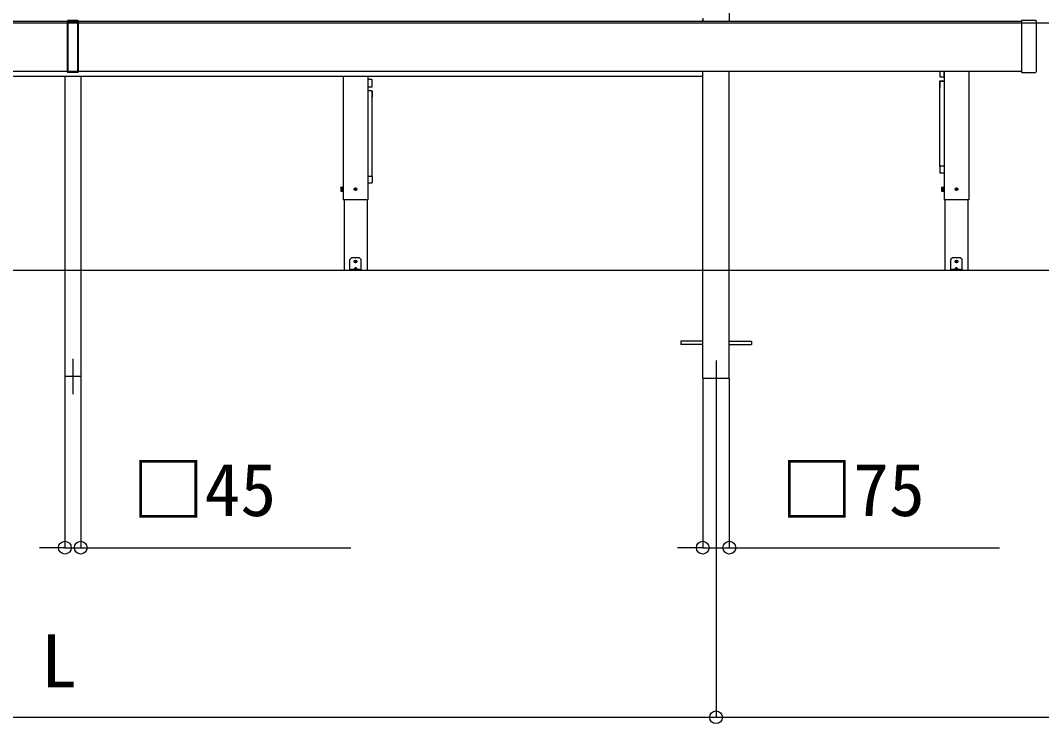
# Model space of a CAD drawing. Units: millimetres, scale not verified. Extents: x -10500 to 10500, y -15600 to 15524.
# Drawn here: x -5215 to -2326, y 6120 to 8110 of the extents above; entities that cross this region are included whole.
import ezdxf
from ezdxf.enums import TextEntityAlignment as Align

# ---------------------------------------------------------------- set-up
doc = ezdxf.new("R2010")
doc.units = ezdxf.units.MM
doc.header["$LTSCALE"] = 80
for name, color, linetype in [('0-3_YKK_12', 2, 'Continuous'), ('0-4_YKK_A1', 4, 'Continuous'), ('0-5_YKK_D', 6, 'Continuous')]:
    doc.layers.add(name, color=color, linetype=linetype)
doc.styles.add('ＭＳ ゴシック', font='')
doc.styles.get('ＭＳ ゴシック').set_extended_font_data('MS Gothic')

msp = doc.modelspace()

# ---------------------------------------------------------------- linework, layer by layer
at = {"layer": '0-3_YKK_12'}
for p, q in [((-5066.8, 7152.5), (-5066.8, 7052.5)), ((-3246.8, 7147.5), (-3246.8, 7047.5))]:
    msp.add_line(p, q, dxfattribs=at)
at = {"layer": '0-4_YKK_A1'}
for p, q in [((-3209.3, 10097.5), (-3209.3, 8107.5)), ((7341.43, 8102.5), (-9076.45, 8102.5)), ((-5081.8, 8107.5), (-7750.8, 8107.5)), ((-5081.8, 8106.59), (-5081.8, 8109)), ((-5081.8, 7966.41), (-5081.8, 8106.59)), ((-5080.8, 8110), (-5052.8, 8110)), ((-5080.8, 8109.71), (-5080.8, 8110)), ((-5080.8, 8109.71), (-5080.8, 8107.29)), ((-5052.8, 8109.71), (-5080.8, 8109.71)), ((-5052.8, 8109.71), (-5052.8, 8110)), ((-5052.8, 8107.29), (-5052.8, 8109.71)), ((-5051.8, 8106.59), (-5052.8, 8106.59)), ((-5052.8, 7966.41), (-5052.8, 8106.59)), ((-5051.8, 8109), (-5051.8, 8106.59)), ((-2382.8, 8107.5), (-5051.8, 8107.5)), ((-5051.8, 8106.59), (-5051.8, 7966.41)), ((-3284.8, 8107.5), (-3284.8, 8110.5)), ((-2382.8, 8109), (-2382.8, 8106.59)), ((-2343.21, 8110), (-2381.8, 8110)), ((-2342.51, 8109.71), (-2342.41, 8109.61)), ((-2340.19, 8107.39), (-2342.41, 8109.61)), ((-2340.19, 8107.39), (-2340.09, 8107.29)), ((-2339.8, 7966.41), (-2339.8, 8106.59)), ((-5081.8, 7965.5), (-7750.8, 7965.5)), ((-6849.3, 7952.5), (-3284.3, 7952.5)), ((-5089.3, 7952.5), (-5089.3, 7402.5)), ((-5081.8, 7964), (-5081.8, 7966.41)), ((-5081.8, 7966.41), (-5080.8, 7966.41)), ((-5080.8, 7966.41), (-5052.8, 7966.41)), ((-5080.8, 7965.71), (-5080.8, 7966.41)), ((-5052.8, 7965.71), (-5080.8, 7965.71)), ((-5080.8, 7965.71), (-5080.8, 7963.29)), ((-5080.8, 7963.29), (-5052.8, 7963.29)), ((-5080.8, 7963.29), (-5080.8, 7963)), ((-5052.8, 7963), (-5080.8, 7963)), ((-5052.8, 7966.41), (-5051.8, 7966.41)), ((-5052.8, 7965.71), (-5052.8, 7966.41)), ((-5052.8, 7963.29), (-5052.8, 7965.71)), ((-5052.8, 7963.29), (-5052.8, 7963)), ((-5051.8, 7966.41), (-5051.8, 7964)), ((-2382.8, 7965.5), (-5051.8, 7965.5)), ((-5044.3, 7952.5), (-5044.3, 7402.5)), ((-4301.88, 7952.5), (-4301.88, 7602.5)), ((-4301.8, 7952.5), (-4301.8, 7602.5)), ((-4231.8, 7952.5), (-4231.8, 7602.5)), ((-4231.72, 7952.5), (-4231.72, 7602.5)), ((-2614.01, 7965.5), (-2614.01, 7951.3)), ((-2613.01, 7950.3), (-2602.61, 7950.3)), ((-2601.81, 7965.5), (-2601.81, 7965.39)), ((-2601.81, 7965.5), (-2601.81, 7602.5)), ((-2601.73, 7965.5), (-2601.73, 7602.5)), ((-2601.61, 7951.3), (-2601.61, 7965.5)), ((-2531.73, 7965.5), (-2531.73, 7602.5)), ((-2531.73, 7965.5), (-2531.73, 7602.5)), ((-2531.65, 7965.5), (-2531.65, 7602.5)), ((-2381.8, 7963), (-2343.21, 7963)), ((-2342.41, 7963.39), (-2342.51, 7963.29)), ((-2342.41, 7963.39), (-2340.19, 7965.61)), ((-2340.09, 7965.71), (-2340.19, 7965.61)), ((-4220.6, 7942.7), (-4231, 7942.7)), ((-4231, 7922.3), (-4220.6, 7922.3)), ((-4219.6, 7923.3), (-4219.6, 7941.7)), ((-2614, 7938.16), (-2614, 7921.01)), ((-2613.8, 7696.92), (-2613.8, 7937.62)), ((-2613, 7939.16), (-2602.6, 7939.16)), ((-2613, 7938.91), (-2602.6, 7938.91)), ((-2612.8, 7938.54), (-2602.8, 7938.54)), ((-4220.6, 7911.16), (-4231, 7911.16)), ((-4220.6, 7910.91), (-4231, 7910.91)), ((-4220.8, 7910.54), (-4230.8, 7910.54)), ((-4219.8, 7668.92), (-4219.8, 7909.62)), ((-4219.6, 7910.16), (-4219.6, 7893.01)), ((-2614, 7696.36), (-2614, 7696.23)), ((-2614, 7696.23), (-2614, 7695.7)), ((-2614, 7695.7), (-2614, 7693.14)), ((-2614, 7693.14), (-2614, 7681.45)), ((-2602.6, 7697.29), (-2613, 7697.29)), ((-4231, 7669.29), (-4220.6, 7669.29)), ((-4219.6, 7668.36), (-4219.6, 7668.23)), ((-4219.6, 7668.23), (-4219.6, 7667.7)), ((-4219.6, 7667.7), (-4219.6, 7665.14)), ((-4219.6, 7665.14), (-4219.6, 7653.45)), ((-2602.6, 7678.21), (-2613, 7678.21)), ((-4308.6, 7637.5), (-4308.15, 7638.27)), ((-4308.6, 7637.5), (-4308.6, 7627.5)), ((-4308.6, 7627.5), (-4308.15, 7626.73)), ((-4308.15, 7638.27), (-4304.6, 7638.27)), ((-4308.15, 7635.39), (-4304.6, 7635.39)), ((-4308.15, 7629.61), (-4304.6, 7629.61)), ((-4304.6, 7638.27), (-4304.6, 7626.73)), ((-4303.4, 7638.75), (-4301.8, 7638.75)), ((-4269.04, 7633), (-4267.94, 7633.02)), ((-4269.04, 7632), (-4267.94, 7631.98)), ((-4267.94, 7633.02), (-4267.42, 7633.12)), ((-4267.94, 7631.98), (-4267.42, 7631.88)), ((-4267.32, 7633.64), (-4267.42, 7633.12)), ((-4267.32, 7631.36), (-4267.42, 7631.88)), ((-4267.3, 7634.74), (-4267.32, 7633.64)), ((-4267.3, 7630.26), (-4267.32, 7631.36)), ((-4266.3, 7634.74), (-4266.28, 7633.64)), ((-4266.3, 7630.26), (-4266.28, 7631.36)), ((-4266.28, 7633.64), (-4266.18, 7633.12)), ((-4266.28, 7631.36), (-4266.18, 7631.88)), ((-4265.66, 7633.02), (-4266.18, 7633.12)), ((-4265.66, 7631.98), (-4266.18, 7631.88)), ((-4264.55, 7633), (-4265.66, 7633.02)), ((-4264.55, 7632), (-4265.66, 7631.98)), ((-4231, 7650.21), (-4220.6, 7650.21)), ((-2608.53, 7637.5), (-2608.08, 7638.27)), ((-2608.53, 7637.5), (-2608.53, 7627.5)), ((-2608.53, 7627.5), (-2608.08, 7626.73)), ((-2608.08, 7638.27), (-2604.53, 7638.27)), ((-2608.08, 7635.39), (-2604.53, 7635.39)), ((-2608.08, 7629.61), (-2604.53, 7629.61)), ((-2604.53, 7638.27), (-2604.53, 7626.73)), ((-2603.33, 7638.75), (-2601.73, 7638.75)), ((-2568.97, 7633), (-2567.86, 7633.02)), ((-2568.97, 7632), (-2567.86, 7631.98)), ((-2567.86, 7633.02), (-2567.35, 7633.12)), ((-2567.86, 7631.98), (-2567.35, 7631.88)), ((-2567.25, 7633.64), (-2567.35, 7633.12)), ((-2567.25, 7631.36), (-2567.35, 7631.88)), ((-2567.23, 7634.74), (-2567.25, 7633.64)), ((-2567.23, 7630.26), (-2567.25, 7631.36)), ((-2566.23, 7634.74), (-2566.21, 7633.64)), ((-2566.23, 7630.26), (-2566.21, 7631.36)), ((-2566.21, 7633.64), (-2566.11, 7633.12)), ((-2566.21, 7631.36), (-2566.11, 7631.88)), ((-2565.59, 7633.02), (-2566.11, 7633.12)), ((-2565.59, 7631.98), (-2566.11, 7631.88)), ((-2564.48, 7633), (-2565.59, 7633.02)), ((-2564.48, 7632), (-2565.59, 7631.98)), ((-4308.15, 7626.73), (-4304.6, 7626.73)), ((-4231.72, 7602.5), (-4301.88, 7602.5)), ((-4299.45, 7602.5), (-4299.45, 7402.5)), ((-4234.15, 7602.5), (-4234.15, 7402.5)), ((-2608.08, 7626.73), (-2604.53, 7626.73)), ((-2531.65, 7602.5), (-2601.81, 7602.5)), ((-2599.38, 7602.5), (-2599.38, 7402.5)), ((-2534.08, 7602.5), (-2534.08, 7402.5)), ((-4282.8, 7405.5), (-4282.8, 7432.67)), ((-4277.8, 7438.5), (-4282.21, 7434.09)), ((-4255.8, 7438.5), (-4277.8, 7438.5)), ((-4269.04, 7428), (-4267.94, 7428.02)), ((-4269.04, 7427), (-4267.94, 7426.98)), ((-4267.94, 7428.02), (-4267.42, 7428.12)), ((-4267.94, 7426.98), (-4267.42, 7426.88)), ((-4267.32, 7428.64), (-4267.42, 7428.12)), ((-4267.32, 7426.36), (-4267.42, 7426.88)), ((-4267.3, 7429.74), (-4267.32, 7428.64)), ((-4267.3, 7425.26), (-4267.32, 7426.36)), ((-4266.3, 7429.74), (-4266.28, 7428.64)), ((-4266.3, 7425.26), (-4266.28, 7426.36)), ((-4266.28, 7428.64), (-4266.18, 7428.12)), ((-4266.28, 7426.36), (-4266.18, 7426.88)), ((-4265.66, 7428.02), (-4266.18, 7428.12)), ((-4265.66, 7426.98), (-4266.18, 7426.88)), ((-4264.55, 7428), (-4265.66, 7428.02)), ((-4264.55, 7427), (-4265.66, 7426.98)), ((-4251.39, 7434.09), (-4255.8, 7438.5)), ((-4250.8, 7405.5), (-4250.8, 7432.67)), ((-2582.73, 7405.5), (-2582.73, 7432.67)), ((-2577.73, 7438.5), (-2582.14, 7434.09)), ((-2555.73, 7438.5), (-2577.73, 7438.5)), ((-2568.97, 7428), (-2567.86, 7428.02)), ((-2568.97, 7427), (-2567.86, 7426.98)), ((-2567.86, 7428.02), (-2567.35, 7428.12)), ((-2567.86, 7426.98), (-2567.35, 7426.88)), ((-2567.25, 7428.64), (-2567.35, 7428.12)), ((-2567.25, 7426.36), (-2567.35, 7426.88)), ((-2567.23, 7429.74), (-2567.25, 7428.64)), ((-2567.23, 7425.26), (-2567.25, 7426.36)), ((-2566.23, 7429.74), (-2566.21, 7428.64)), ((-2566.23, 7425.26), (-2566.21, 7426.36)), ((-2566.21, 7428.64), (-2566.11, 7428.12)), ((-2566.21, 7426.36), (-2566.11, 7426.88)), ((-2565.59, 7428.02), (-2566.11, 7428.12)), ((-2565.59, 7426.98), (-2566.11, 7426.88)), ((-2564.48, 7428), (-2565.59, 7428.02)), ((-2564.48, 7427), (-2565.59, 7426.98)), ((-2551.31, 7434.09), (-2555.73, 7438.5)), ((-2550.73, 7405.5), (-2550.73, 7432.67)), ((7341.43, 7402.5), (-9076.45, 7402.5)), ((-5089.3, 7402.5), (-5089.3, 7102.5)), ((-5044.3, 7402.5), (-5044.3, 7102.5)), ((-4234.15, 7402.5), (-4299.45, 7402.5)), ((-4282.8, 7405), (-4282.8, 7405.5)), ((-4282.8, 7402.5), (-4282.8, 7405)), ((-4282.8, 7405), (-4282.21, 7405)), ((-4282.21, 7402.5), (-4282.8, 7402.5)), ((-4282.21, 7405), (-4277.8, 7405)), ((-4255.8, 7405), (-4277.8, 7405)), ((-4255.8, 7402.5), (-4277.8, 7402.5)), ((-4268.24, 7409.96), (-4272.7, 7405.5)), ((-4270.8, 7405.92), (-4270.8, 7405.5)), ((-4270.8, 7405.5), (-4262.8, 7405.5)), ((-4270.3, 7405), (-4263.3, 7405)), ((-4260.9, 7405.5), (-4265.36, 7409.96)), ((-4262.8, 7405.92), (-4262.8, 7405.5)), ((-4255.8, 7402.5), (-4255.8, 7405)), ((-4255.8, 7405), (-4251.39, 7405)), ((-4251.39, 7402.5), (-4255.8, 7402.5)), ((-4251.39, 7405), (-4250.8, 7405)), ((-4250.8, 7405.5), (-4250.8, 7405)), ((-2534.08, 7402.5), (-2599.38, 7402.5)), ((-2582.73, 7405), (-2582.73, 7405.5)), ((-2582.73, 7402.5), (-2582.73, 7405)), ((-2582.73, 7405), (-2582.14, 7405)), ((-2582.14, 7402.5), (-2582.73, 7402.5)), ((-2582.14, 7405), (-2577.73, 7405)), ((-2555.73, 7405), (-2577.73, 7405)), ((-2555.73, 7402.5), (-2577.73, 7402.5)), ((-2568.17, 7409.96), (-2572.63, 7405.5)), ((-2570.73, 7405.92), (-2570.73, 7405.5)), ((-2570.73, 7405.5), (-2562.73, 7405.5)), ((-2570.23, 7405), (-2563.23, 7405)), ((-2560.83, 7405.5), (-2565.28, 7409.96)), ((-2562.73, 7405.92), (-2562.73, 7405.5)), ((-2555.73, 7402.5), (-2555.73, 7405)), ((-2555.73, 7405), (-2551.31, 7405)), ((-2551.31, 7402.5), (-2555.73, 7402.5)), ((-2551.31, 7405), (-2550.73, 7405)), ((-2550.73, 7405.5), (-2550.73, 7405)), ((-3284.3, 7202), (-3346.8, 7202)), ((-3346.8, 7202), (-3346.8, 7193)), ((-3209.3, 7202), (-3146.8, 7202)), ((-3146.8, 7202), (-3146.8, 7193)), ((-3284.3, 7193), (-3346.8, 7193)), ((-3209.3, 7193), (-3146.8, 7193)), ((-5044.3, 7102.5), (-5089.3, 7102.5)), ((-3284.3, 7097.5), (-3209.3, 7097.5))]:
    msp.add_line(p, q, dxfattribs=at)
for points in [[(-5080.8, 8107.29), (-5080.8, 8106.59), (-5081.8, 8106.59)], [(-5080.8, 8107.29), (-5052.8, 8107.29), (-5052.8, 8106.59), (-5080.8, 8106.59), (-5080.8, 7966.41)], [(-3284.3, 8116.5), (-3284.3, 8110.5), (-3284.3, 8107.5)], [(-2382.8, 8106.59), (-2382.8, 7966.41), (-2382.8, 7964)], [(-3284.3, 7097.5), (-3284.3, 7402.5), (-3284.3, 7965.5)], [(-3209.3, 7097.5), (-3209.3, 7402.5), (-3209.3, 7965.5)], [(-2614, 7681.45), (-2614, 7679.4), (-2614, 7679.21)], [(-4301.8, 7626.25), (-4303.4, 7626.25), (-4303.4, 7638.75)], [(-4219.6, 7653.45), (-4219.6, 7651.4), (-4219.6, 7651.21)], [(-2601.73, 7626.25), (-2603.33, 7626.25), (-2603.33, 7638.75)], [(-4277.8, 7405), (-4277.8, 7402.5), (-4282.21, 7402.5)], [(-4250.8, 7405), (-4250.8, 7402.5), (-4251.39, 7402.5)], [(-2577.73, 7405), (-2577.73, 7402.5), (-2582.14, 7402.5)], [(-2550.73, 7405), (-2550.73, 7402.5), (-2551.31, 7402.5)]]:
    msp.add_lwpolyline(points, dxfattribs=at)
for points in [[(-4304.6, 7638.25), (-4303.4, 7638.25), (-4303.4, 7626.75), (-4304.6, 7626.75)], [(-2604.53, 7638.25), (-2603.33, 7638.25), (-2603.33, 7626.75), (-2604.53, 7626.75)]]:
    msp.add_lwpolyline(points, close=True, dxfattribs=at)
for centre, radius in [((-4266.8, 7632.5), 4), ((-4264.68, 7630.38), 0.3), ((-2566.73, 7632.5), 4), ((-2564.6, 7630.38), 0.3), ((-4266.8, 7427.5), 4), ((-4264.68, 7425.38), 0.3), ((-2566.73, 7427.5), 4), ((-2564.6, 7425.38), 0.3)]:
    msp.add_circle(centre, radius, dxfattribs=at)
for centre, radius, start, end in [((-5080.8, 8109), 1, 90, 180), ((-5080.92, 8108.82), 0.893, 81.95053, 168.57825), ((-5080.92, 8106.41), 0.893, 81.95053, 168.57825), ((-5052.8, 8109), 1, 0, 90), ((-5052.67, 8108.82), 0.893, 11.42175, 98.04947), ((-5052.67, 8106.41), 0.893, 11.42175, 98.04947), ((-2381.8, 8109), 1, 90, 180), ((-2343.21, 8109), 1, 45, 90), ((-2340.8, 8106.59), 1, 0, 45), ((-5080.92, 7966.59), 0.893, 191.42175, 278.04947), ((-5080.8, 7964), 1, 180, 270), ((-5080.92, 7964.18), 0.893, 191.42175, 278.04947), ((-5052.67, 7966.59), 0.893, 261.95053, 348.57825), ((-5052.8, 7964), 1, 270, 0), ((-5052.67, 7964.18), 0.893, 261.95053, 348.57825), ((-2613.01, 7951.3), 1, 180, 270), ((-2602.61, 7951.3), 1, 270, 0), ((-2381.8, 7964), 1, 180, 270), ((-2343.21, 7964), 1, 270, 315), ((-2340.8, 7966.41), 1, 315, 0), ((-4231, 7941.7), 1, 90, 136.07133), ((-4231, 7923.3), 1, 223.92867, 270), ((-4220.6, 7941.7), 1, 0, 90), ((-4220.6, 7923.3), 1, 270, 0), ((-2613, 7938.16), 1, 90, 180), ((-2613.04, 7937.95), 0.964, 87.79679, 177.6127), ((-2613.12, 7921.01), 0.881, 180.33509, 219.38129), ((-2612.84, 7937.58), 0.964, 87.79679, 177.6127), ((-2602.76, 7937.58), 0.964, 6.84841, 92.20321), ((-2602.6, 7938.16), 1, 37.44287, 90), ((-2602.59, 7937.89), 1.03, 40.31355, 90.66766), ((-4231, 7910.16), 1, 90, 136.07133), ((-4231.01, 7909.89), 1.03, 89.33234, 133.67747), ((-4230.84, 7909.58), 0.964, 87.79679, 156.39643), ((-4220.76, 7909.58), 0.964, 2.3873, 92.20321), ((-4220.6, 7910.16), 1, 0, 90), ((-4220.56, 7909.95), 0.964, 2.3873, 92.20321), ((-4220.48, 7893.01), 0.881, 320.61871, 359.66491), ((-2613.04, 7696.32), 0.964, 87.79679, 177.6127), ((-2602.56, 7696.32), 0.964, 38.24694, 92.20321), ((-4231.04, 7668.32), 0.964, 87.79679, 135.1392), ((-4220.56, 7668.32), 0.964, 2.3873, 92.20321), ((-2613, 7679.21), 1, 180, 270), ((-2602.6, 7679.21), 1, 270, 322.55713), ((-4306.04, 7636.83), 2.56, 145.61708, 214.38292), ((-4299.05, 7632.5), 9.55, 162.41276, 197.58724), ((-4306.04, 7628.17), 2.56, 145.61708, 214.38292), ((-4266.8, 7632.5), 2.3, 167.44414, 192.55586), ((-4266.8, 7632.5), 2.3, 77.44414, 102.55586), ((-4266.8, 7632.5), 2.3, 257.44414, 282.55586), ((-4266.8, 7632.5), 2.3, 347.44414, 12.55586), ((-4231, 7651.21), 1, 223.92867, 270), ((-4220.6, 7651.21), 1, 270, 0), ((-2605.97, 7636.83), 2.56, 145.61708, 214.38292), ((-2605.97, 7628.17), 2.56, 145.61708, 214.38292), ((-2598.97, 7632.5), 9.55, 162.41276, 197.58724), ((-2566.73, 7632.5), 2.3, 167.44414, 192.55586), ((-2566.73, 7632.5), 2.3, 77.44414, 102.55586), ((-2566.73, 7632.5), 2.3, 257.44414, 282.55586), ((-2566.73, 7632.5), 2.3, 347.44414, 12.55586), ((-4280.8, 7432.67), 2, 135, 180), ((-4266.8, 7427.5), 2.3, 167.44414, 192.55586), ((-4266.8, 7427.5), 2.3, 77.44414, 102.55586), ((-4266.8, 7427.5), 2.3, 257.44414, 282.55586), ((-4266.8, 7427.5), 2.3, 347.44414, 12.55586), ((-4252.8, 7432.67), 2, 0, 45), ((-2580.73, 7432.67), 2, 135, 180), ((-2566.73, 7427.5), 2.3, 167.44414, 192.55586), ((-2566.73, 7427.5), 2.3, 77.44414, 102.55586), ((-2566.73, 7427.5), 2.3, 257.44414, 282.55586), ((-2566.73, 7427.5), 2.3, 347.44414, 12.55586), ((-2552.73, 7432.67), 2, 0, 45), ((-4269.8, 7405.92), 1, 126.03188, 180), ((-4270.3, 7405.5), 0.5, 180, 270), ((-4266.8, 7401.8), 6.1, 53.96812, 126.03188), ((-4263.3, 7405.5), 0.5, 270, 0), ((-4263.8, 7405.92), 1, 0, 53.96812), ((-2569.73, 7405.92), 1, 126.03188, 180), ((-2570.23, 7405.5), 0.5, 180, 270), ((-2566.73, 7401.8), 6.1, 53.96812, 126.03188), ((-2563.23, 7405.5), 0.5, 270, 0), ((-2563.73, 7405.92), 1, 0, 53.96812)]:
    msp.add_arc(centre, radius, start, end, dxfattribs=at)
for centre, major_axis, ratio, start_param, end_param in [((-4272.2, 7405.5), (0.688, 0.425), 0.381966, 2.1243707, 3.695167), ((-4266.8, 7407.07), (0, -3.54), 0.707107, 2.5261129, 3.7570724), ((-4261.4, 7405.5), (0.688, -0.425), 0.381966, 5.7296109, 7.3004073), ((-2572.13, 7405.5), (0.688, 0.425), 0.381966, 2.1243707, 3.695167), ((-2566.73, 7407.07), (0, -3.54), 0.707107, 2.5261129, 3.7570724), ((-2561.33, 7405.5), (0.688, -0.425), 0.381966, 5.7296109, 7.3004073)]:
    msp.add_ellipse(centre, major_axis=major_axis, ratio=ratio, start_param=start_param, end_param=end_param, dxfattribs=at)
at = {"layer": '0-5_YKK_D'}
for p, q in [((-5089.3, 7101.5), (-5089.3, 6616.5)), ((-5044.3, 7101.5), (-5044.3, 6616.5)), ((-3284.3, 7096.5), (-3284.3, 6616.5)), ((-3209.3, 7096.5), (-3209.3, 6616.5)), ((-3246.8, 7046.5), (-3246.8, 6136.5)), ((-3246.8, 7046.5), (-3246.8, 6136.5)), ((-5089.3, 6617.5), (-5161.3, 6617.5)), ((-5089.3, 6617.5), (-5044.3, 6617.5)), ((-5044.3, 6617.5), (-4280.16, 6617.5)), ((-3284.3, 6617.5), (-3356.3, 6617.5)), ((-3284.3, 6617.5), (-3209.3, 6617.5)), ((-3209.3, 6617.5), (-2445.16, 6617.5)), ((-6886.8, 6137.5), (-3246.8, 6137.5)), ((-3246.8, 6137.5), (393.2, 6137.5))]:
    msp.add_line(p, q, dxfattribs=at)
for centre in [(-5089.3, 6617.5), (-5044.3, 6617.5), (-3284.3, 6617.5), (-3209.3, 6617.5), (-3246.8, 6137.5), (-3246.8, 6137.5)]:
    msp.add_circle(centre, 18, dxfattribs=at)

# ---------------------------------------------------------------- texts
at = {"layer": '0-5_YKK_D', "style": 'ＭＳ ゴシック'}
for s, p in [('□45', (-4898.55, 6662.14)), ('□75', (-3063.55, 6662.14)), ('L', (-5156.63, 6177.5))]:
    msp.add_text(s, height=149.6, dxfattribs=at).set_placement(p, align=Align.BOTTOM_LEFT)

doc.saveas('drawing.dxf')
